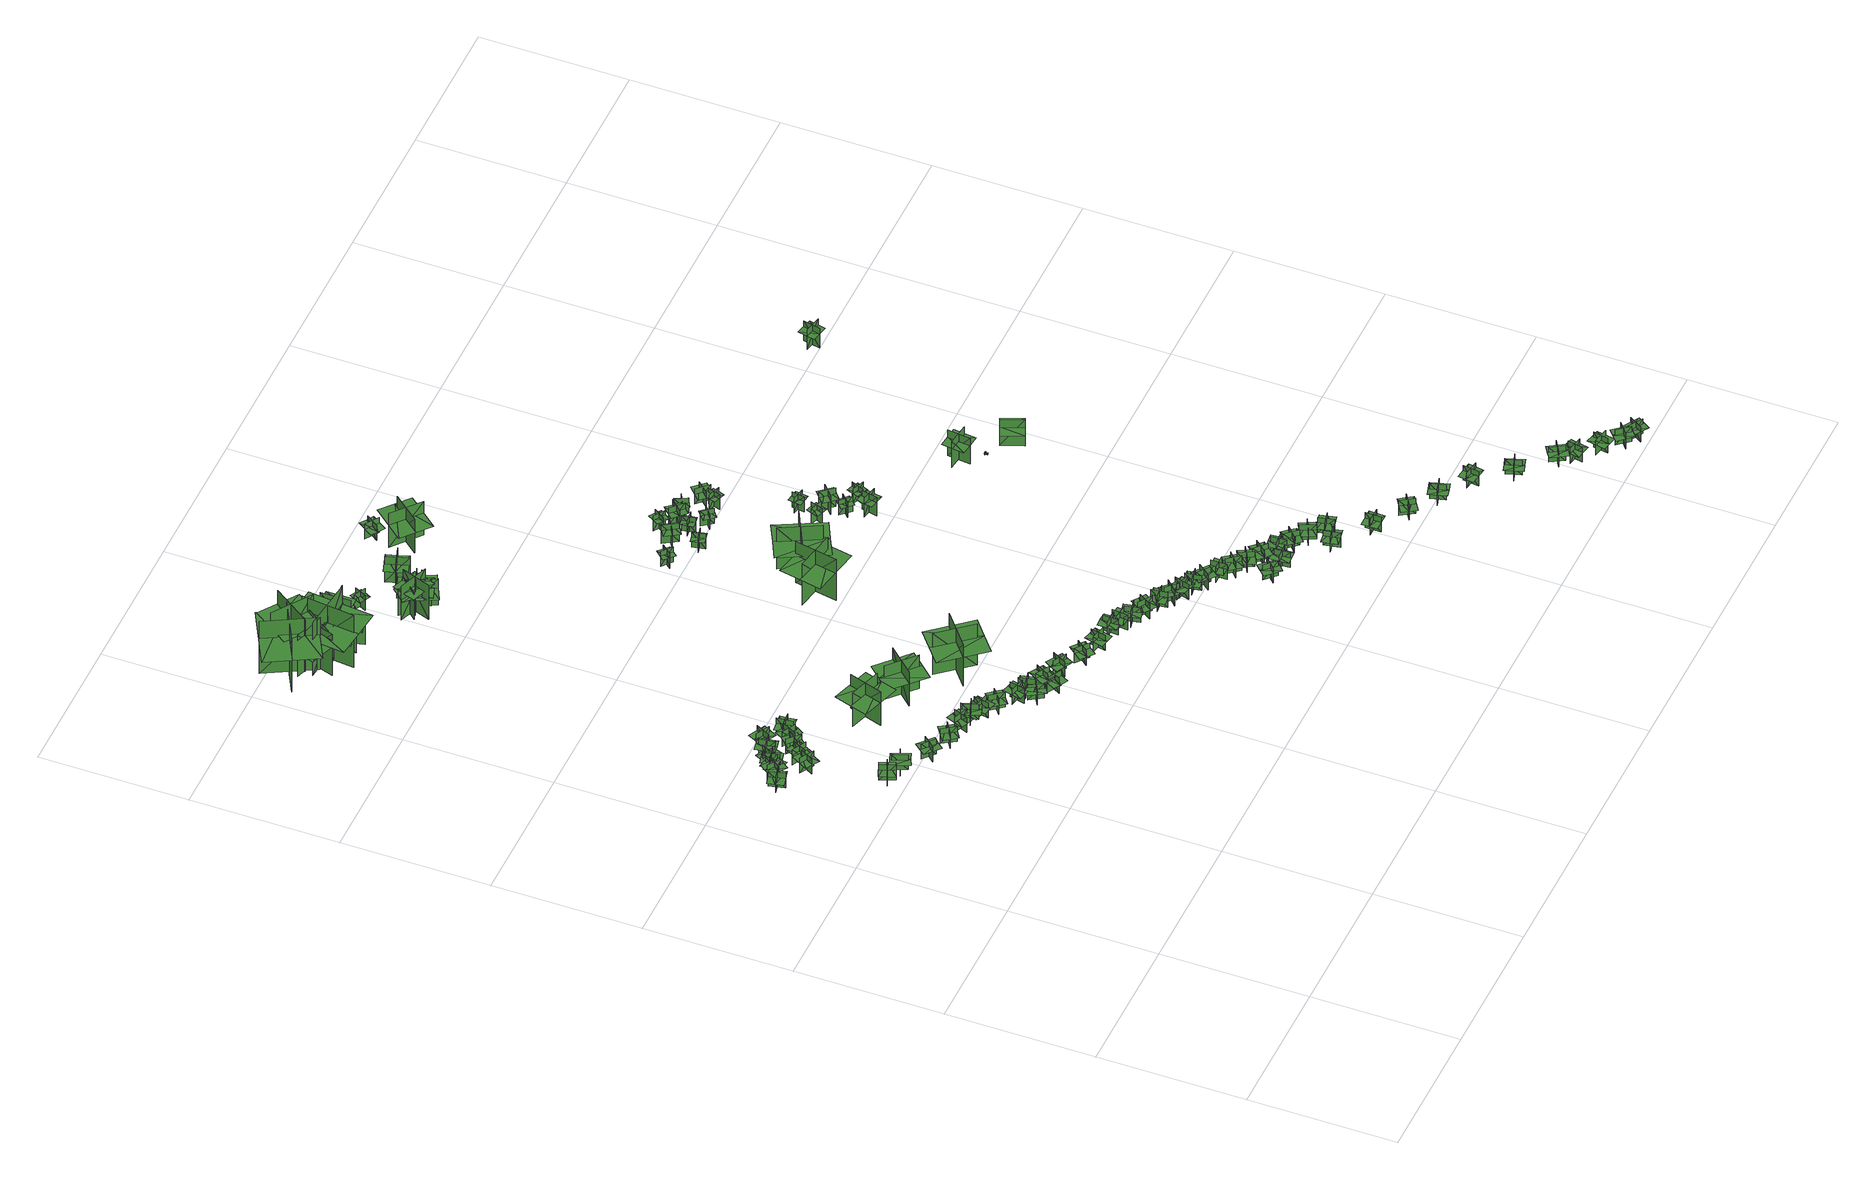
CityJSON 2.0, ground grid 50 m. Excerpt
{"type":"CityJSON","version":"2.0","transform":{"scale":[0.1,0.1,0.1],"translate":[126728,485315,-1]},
"CityObjects":{
"tree1":{"type":"SolitaryVegetationObject","geometry":[{"type":"MultiSurface","lod":"1","boundaries":[[[0,1,2]],[[0,2,3]],[[4,5,6]],[[4,6,7]],[[8,9,10]],[[8,10,11]],[[8,11,12]],[[8,12,13]]]}]},
"tree2":{"type":"SolitaryVegetationObject","geometry":[{"type":"MultiSurface","lod":"1","boundaries":[[[14,15,16]],[[14,16,17]],[[18,19,20]],[[18,20,21]],[[22,23,24]],[[22,24,25]],[[22,25,26]],[[22,26,27]]]}]},
"tree3":{"type":"SolitaryVegetationObject","geometry":[{"type":"MultiSurface","lod":"1","boundaries":[[[28,29,30]],[[28,30,31]],[[32,33,34]],[[32,34,35]],[[36,37,38]],[[36,38,39]],[[36,39,40]],[[36,40,41]]]}]},
"tree4":{"type":"SolitaryVegetationObject","geometry":[{"type":"MultiSurface","lod":"1","boundaries":[[[42,43,44]],[[42,44,45]],[[46,47,48]],[[46,48,49]],[[50,51,52]],[[50,52,53]],[[50,53,54]],[[50,54,55]]]}]},
"tree5":{"type":"SolitaryVegetationObject","geometry":[{"type":"MultiSurface","lod":"1","boundaries":[[[56,57,58]],[[56,58,59]],[[60,61,62]],[[60,62,63]],[[64,65,66]],[[64,66,67]],[[64,67,68]],[[64,68,69]]]}]},
"tree6":{"type":"SolitaryVegetationObject","geometry":[{"type":"MultiSurface","lod":"1","boundaries":[[[70,71,72]],[[70,72,73]],[[74,75,76]],[[74,76,77]],[[78,79,80]],[[78,80,81]],[[78,81,82]],[[78,82,83]]]}]},
"tree7":{"type":"SolitaryVegetationObject","geometry":[{"type":"MultiSurface","lod":"1","boundaries":[[[84,85,86]],[[84,86,87]],[[88,89,90]],[[88,90,91]],[[92,93,94]],[[92,94,95]],[[92,95,96]],[[92,96,97]]]}]},
"tree8":{"type":"SolitaryVegetationObject","geometry":[{"type":"MultiSurface","lod":"1","boundaries":[[[98,99,100]],[[98,100,101]],[[102,103,104]],[[102,104,105]],[[106,107,108]],[[106,108,109]],[[106,109,110]],[[106,110,111]]]}]},
"tree9":{"type":"SolitaryVegetationObject","geometry":[{"type":"MultiSurface","lod":"1","boundaries":[[[112,113,114]],[[112,114,115]],[[116,117,118]],[[116,118,119]],[[120,121,122]],[[120,122,123]],[[120,123,124]],[[120,124,125]]]}]},
"tree10":{"type":"SolitaryVegetationObject","geometry":[{"type":"MultiSurface","lod":"1","boundaries":[[[126,127,128]],[[126,128,129]],[[130,131,132]],[[130,132,133]],[[134,135,136]],[[134,136,137]],[[134,137,138]],[[134,138,139]]]}]},
"tree11":{"type":"SolitaryVegetationObject","geometry":[{"type":"MultiSurface","lod":"1","boundaries":[[[140,141,142]],[[140,142,143]],[[144,145,146]],[[144,146,147]],[[148,149,150]],[[148,150,151]],[[148,151,152]],[[148,152,153]]]}]},
"tree12":{"type":"SolitaryVegetationObject","geometry":[{"type":"MultiSurface","lod":"1","boundaries":[[[154,155,156]],[[154,156,157]],[[158,159,160]],[[158,160,161]],[[162,163,164]],[[162,164,165]],[[162,165,166]],[[162,166,167]]]}]},
"tree13":{"type":"SolitaryVegetationObject","geometry":[{"type":"MultiSurface","lod":"1","boundaries":[[[168,169,170]],[[168,170,171]],[[172,173,174]],[[172,174,175]],[[176,177,178]],[[176,178,179]],[[176,179,180]],[[176,180,181]]]}]},
"tree14":{"type":"SolitaryVegetationObject","geometry":[{"type":"MultiSurface","lod":"1","boundaries":[[[182,183,184]],[[182,184,185]],[[186,187,188]],[[186,188,189]],[[190,191,192]],[[190,192,149]],[[190,149,193]],[[190,193,194]]]}]},
"tree15":{"type":"SolitaryVegetationObject","geometry":[{"type":"MultiSurface","lod":"1","boundaries":[[[195,196,197]],[[195,197,198]],[[199,200,201]],[[199,201,202]],[[203,204,205]],[[203,205,206]],[[203,206,207]],[[203,207,208]]]}]},
"tree16":{"type":"SolitaryVegetationObject","geometry":[{"type":"MultiSurface","lod":"1","boundaries":[[[209,210,211]],[[209,211,212]],[[213,214,215]],[[213,215,216]],[[217,218,219]],[[217,219,220]],[[217,220,221]],[[217,221,222]]]}]},
"tree17":{"type":"SolitaryVegetationObject","geometry":[{"type":"MultiSurface","lod":"1","boundaries":[[[223,224,225]],[[223,225,226]],[[227,228,229]],[[227,229,230]],[[231,232,233]],[[231,233,234]],[[231,234,235]],[[231,235,236]]]}]},
"tree18":{"type":"SolitaryVegetationObject","geometry":[{"type":"MultiSurface","lod":"1","boundaries":[[[237,238,239]],[[237,239,240]],[[241,242,243]],[[241,243,244]],[[245,246,247]],[[245,247,248]],[[245,248,249]],[[245,249,250]]]}]},
"tree19":{"type":"SolitaryVegetationObject","geometry":[{"type":"MultiSurface","lod":"1","boundaries":[[[251,252,253]],[[251,253,254]],[[255,256,257]],[[255,257,258]],[[259,260,261]],[[259,261,262]],[[259,262,263]],[[259,263,264]]]}]},
"tree20":{"type":"SolitaryVegetationObject","geometry":[{"type":"MultiSurface","lod":"1","boundaries":[[[265,266,267]],[[265,267,268]],[[269,270,271]],[[269,271,272]],[[273,274,275]],[[273,275,276]],[[273,276,277]],[[273,277,278]]]}]},
"tree21":{"type":"SolitaryVegetationObject","geometry":[{"type":"MultiSurface","lod":"1","boundaries":[[[279,280,281]],[[279,281,282]],[[283,284,285]],[[283,285,286]],[[287,288,289]],[[287,289,290]],[[287,290,291]],[[287,291,292]]]}]},
"tree22":{"type":"SolitaryVegetationObject","geometry":[{"type":"MultiSurface","lod":"1","boundaries":[[[293,294,295]],[[293,295,296]],[[297,298,299]],[[297,299,300]],[[301,302,303]],[[301,303,304]],[[301,304,305]],[[301,305,306]]]}]},
"tree23":{"type":"SolitaryVegetationObject","geometry":[{"type":"MultiSurface","lod":"1","boundaries":[[[307,308,309]],[[307,309,310]],[[311,312,313]],[[311,313,314]],[[315,316,317]],[[315,317,318]],[[315,318,319]],[[315,319,320]]]}]},
"tree24":{"type":"SolitaryVegetationObject","geometry":[{"type":"MultiSurface","lod":"1","boundaries":[[[321,322,323]],[[321,323,324]],[[325,326,327]],[[325,327,328]],[[329,330,331]],[[329,331,332]],[[329,333,334]],[[329,334,330]]]}]},
"tree25":{"type":"SolitaryVegetationObject","geometry":[{"type":"MultiSurface","lod":"1","boundaries":[[[335,336,337]],[[335,337,338]],[[339,340,341]],[[339,341,342]],[[343,344,345]],[[343,345,346]],[[343,346,347]],[[343,347,348]]]}]},
"tree26":{"type":"SolitaryVegetationObject","geometry":[{"type":"MultiSurface","lod":"1","boundaries":[[[349,350,351]],[[349,351,352]],[[353,354,355]],[[353,355,356]],[[357,358,359]],[[357,359,360]],[[357,360,361]],[[357,361,362]]]}]},
"tree27":{"type":"SolitaryVegetationObject","geometry":[{"type":"MultiSurface","lod":"1","boundaries":[[[363,364,365]],[[363,365,366]],[[367,368,369]],[[367,369,370]],[[371,372,373]],[[371,373,374]],[[371,374,375]],[[371,375,376]]]}]},
"tree28":{"type":"SolitaryVegetationObject","geometry":[{"type":"MultiSurface","lod":"1","boundaries":[[[377,378,379]],[[377,379,380]],[[381,382,383]],[[381,383,384]],[[385,386,387]],[[385,387,388]],[[385,388,389]],[[385,389,390]]]}]},
"tree29":{"type":"SolitaryVegetationObject","geometry":[{"type":"MultiSurface","lod":"1","boundaries":[[[391,392,393]],[[391,393,394]],[[395,396,397]],[[395,397,398]],[[399,400,401]],[[399,401,402]],[[399,402,403]],[[399,403,404]]]}]},
"tree30":{"type":"SolitaryVegetationObject","geometry":[{"type":"MultiSurface","lod":"1","boundaries":[[[405,406,407]],[[405,407,408]],[[409,410,411]],[[409,411,412]],[[413,414,415]],[[413,415,416]],[[413,416,417]],[[413,417,418]]]}]},
"tree31":{"type":"SolitaryVegetationObject","geometry":[{"type":"MultiSurface","lod":"1","boundaries":[[[419,420,421]],[[419,421,422]],[[423,424,425]],[[423,425,426]],[[427,428,429]],[[427,429,430]],[[427,430,431]],[[427,431,432]]]}]},
"tree32":{"type":"SolitaryVegetationObject","geometry":[{"type":"MultiSurface","lod":"1","boundaries":[[[433,434,435]],[[433,435,436]],[[437,438,439]],[[437,439,440]],[[441,442,443]],[[441,443,444]],[[441,444,445]],[[441,445,446]]]}]},
"tree33":{"type":"SolitaryVegetationObject","geometry":[{"type":"MultiSurface","lod":"1","boundaries":[[[447,448,449]],[[447,449,450]],[[451,452,453]],[[451,453,454]],[[455,456,457]],[[455,457,458]],[[455,459,460]],[[455,460,456]]]}]},
"tree34":{"type":"SolitaryVegetationObject","geometry":[{"type":"MultiSurface","lod":"1","boundaries":[[[461,462,463]],[[461,463,464]],[[465,466,467]],[[465,467,468]],[[469,470,471]],[[469,471,472]],[[469,472,473]],[[469,473,474]]]}]},
"tree35":{"type":"SolitaryVegetationObject","geometry":[{"type":"MultiSurface","lod":"1","boundaries":[[[475,476,477]],[[475,477,478]],[[479,480,481]],[[479,481,482]],[[483,484,485]],[[483,485,486]],[[483,486,487]],[[483,487,488]]]}]},
"tree36":{"type":"SolitaryVegetationObject","geometry":[{"type":"MultiSurface","lod":"1","boundaries":[[[489,490,491]],[[489,491,492]],[[493,494,495]],[[493,495,496]],[[497,498,499]],[[497,499,500]],[[497,500,501]],[[497,501,502]]]}]},
"tree37":{"type":"SolitaryVegetationObject","geometry":[{"type":"MultiSurface","lod":"1","boundaries":[[[503,504,505]],[[503,505,506]],[[507,508,509]],[[507,509,510]],[[511,512,513]],[[511,513,514]],[[511,514,515]],[[511,515,516]]]}]},
"tree38":{"type":"SolitaryVegetationObject","geometry":[{"type":"MultiSurface","lod":"1","boundaries":[[[517,518,519]],[[517,519,520]],[[521,522,523]],[[521,523,524]],[[525,526,527]],[[525,527,528]],[[525,528,529]],[[525,529,530]]]}]},
"tree39":{"type":"SolitaryVegetationObject","geometry":[{"type":"MultiSurface","lod":"1","boundaries":[[[531,532,533]],[[531,533,534]],[[535,536,537]],[[535,537,538]],[[539,540,541]],[[539,541,542]],[[539,542,543]],[[539,543,544]]]}]},
"tree40":{"type":"SolitaryVegetationObject","geometry":[{"type":"MultiSurface","lod":"1","boundaries":[[[545,546,547]],[[545,547,548]],[[549,550,551]],[[549,551,552]],[[553,554,555]],[[553,555,556]],[[553,557,558]],[[553,558,554]]]}]},
"tree41":{"type":"SolitaryVegetationObject","geometry":[{"type":"MultiSurface","lod":"1","boundaries":[[[559,560,561]],[[559,561,562]],[[563,564,565]],[[563,565,566]],[[567,568,569]],[[567,569,570]],[[567,570,571]],[[567,571,572]]]}]},
"tree42":{"type":"SolitaryVegetationObject","geometry":[{"type":"MultiSurface","lod":"1","boundaries":[[[573,574,575]],[[573,575,576]],[[577,578,579]],[[577,579,580]],[[581,582,583]],[[581,583,584]],[[581,585,586]],[[581,586,582]]]}]},
"tree43":{"type":"SolitaryVegetationObject","geometry":[{"type":"MultiSurface","lod":"1","boundaries":[[[587,588,589]],[[587,589,590]],[[591,592,593]],[[591,593,594]],[[595,596,597]],[[595,597,598]],[[595,598,599]],[[595,599,600]]]}]},
"tree44":{"type":"SolitaryVegetationObject","geometry":[{"type":"MultiSurface","lod":"1","boundaries":[[[601,602,603]],[[601,603,604]],[[605,606,607]],[[605,607,608]],[[609,610,611]],[[609,611,612]],[[609,612,613]],[[609,613,614]]]}]},
"tree45":{"type":"SolitaryVegetationObject","geometry":[{"type":"MultiSurface","lod":"1","boundaries":[[[615,616,617]],[[615,617,618]],[[619,620,621]],[[619,621,622]],[[623,624,625]],[[623,625,626]],[[623,626,627]],[[623,627,628]]]}]},
"tree46":{"type":"SolitaryVegetationObject","geometry":[{"type":"MultiSurface","lod":"1","boundaries":[[[629,630,631]],[[629,631,632]],[[633,634,635]],[[633,635,636]],[[637,638,639]],[[637,639,640]],[[637,640,641]],[[637,641,642]]]}]},
"tree47":{"type":"SolitaryVegetationObject","geometry":[{"type":"MultiSurface","lod":"1","boundaries":[[[643,644,645]],[[643,645,646]],[[647,648,649]],[[647,649,650]],[[651,652,653]],[[651,653,654]],[[651,654,655]],[[651,655,656]]]}]},
"tree48":{"type":"SolitaryVegetationObject","geometry":[{"type":"MultiSurface","lod":"1","boundaries":[[[657,658,659]],[[657,659,660]],[[661,662,663]],[[661,663,664]],[[665,666,667]],[[665,667,668]],[[665,668,669]],[[665,669,670]]]}]},
"tree49":{"type":"SolitaryVegetationObject","geometry":[{"type":"MultiSurface","lod":"1","boundaries":[[[671,672,673]],[[671,673,674]],[[675,676,677]],[[675,677,678]],[[679,680,681]],[[679,681,682]],[[679,682,683]],[[679,683,684]]]}]},
"tree50":{"type":"SolitaryVegetationObject","geometry":[{"type":"MultiSurface","lod":"1","boundaries":[[[685,686,687]],[[685,687,688]],[[689,690,691]],[[689,691,692]],[[693,694,695]],[[693,695,696]],[[693,696,697]],[[693,697,698]]]}]},
"tree51":{"type":"SolitaryVegetationObject","geometry":[{"type":"MultiSurface","lod":"1","boundaries":[[[699,700,701]],[[699,701,702]],[[703,704,705]],[[703,705,706]],[[707,708,709]],[[707,709,710]],[[707,710,711]],[[707,711,712]]]}]},
"tree52":{"type":"SolitaryVegetationObject","geometry":[{"type":"MultiSurface","lod":"1","boundaries":[[[713,714,715]],[[713,715,716]],[[717,718,719]],[[717,719,720]],[[721,722,723]],[[721,723,724]],[[721,724,725]],[[721,725,726]]]}]},
"tree53":{"type":"SolitaryVegetationObject","geometry":[{"type":"MultiSurface","lod":"1","boundaries":[[[727,728,729]],[[727,729,730]],[[731,732,733]],[[731,733,734]],[[735,736,737]],[[735,737,738]],[[735,738,739]],[[735,739,740]]]}]},
"tree54":{"type":"SolitaryVegetationObject","geometry":[{"type":"MultiSurface","lod":"1","boundaries":[[[741,742,743]],[[741,743,744]],[[745,746,747]],[[745,747,748]],[[749,750,751]],[[749,751,752]],[[749,752,753]],[[749,753,754]]]}]},
"tree55":{"type":"SolitaryVegetationObject","geometry":[{"type":"MultiSurface","lod":"1","boundaries":[[[755,756,757]],[[755,757,758]],[[759,760,761]],[[759,761,762]],[[763,764,765]],[[763,765,766]],[[763,766,767]],[[763,767,768]]]}]},
"tree56":{"type":"SolitaryVegetationObject","geometry":[{"type":"MultiSurface","lod":"1","boundaries":[[[769,770,771]],[[769,771,772]],[[773,774,775]],[[773,775,776]],[[777,778,779]],[[777,779,780]],[[777,780,781]],[[777,781,782]]]}]},
"tree57":{"type":"SolitaryVegetationObject","geometry":[{"type":"MultiSurface","lod":"1","boundaries":[[[783,784,785]],[[783,785,786]],[[787,788,789]],[[787,789,790]],[[791,792,793]],[[791,793,794]],[[791,794,795]],[[791,795,796]]]}]},
"tree58":{"type":"SolitaryVegetationObject","geometry":[{"type":"MultiSurface","lod":"1","boundaries":[[[797,798,799]],[[797,799,800]],[[801,802,803]],[[801,803,804]],[[805,806,807]],[[805,807,808]],[[805,808,809]],[[805,809,810]]]}]},
"tree59":{"type":"SolitaryVegetationObject","geometry":[{"type":"MultiSurface","lod":"1","boundaries":[[[811,812,813]],[[811,813,814]],[[815,816,817]],[[815,817,818]],[[819,820,821]],[[819,821,822]],[[819,822,823]],[[819,823,824]]]}]},
"tree60":{"type":"SolitaryVegetationObject","geometry":[{"type":"MultiSurface","lod":"1","boundaries":[[[825,826,827]],[[825,827,828]],[[829,830,831]],[[829,831,832]],[[833,834,835]],[[833,835,836]],[[833,836,837]],[[833,837,838]]]}]},
"tree61":{"type":"SolitaryVegetationObject","geometry":[{"type":"MultiSurface","lod":"1","boundaries":[[[839,840,841]],[[839,841,842]],[[843,844,845]],[[843,845,846]],[[847,848,849]],[[847,849,850]],[[847,850,851]],[[847,851,852]]]}]},
"tree62":{"type":"SolitaryVegetationObject","geometry":[{"type":"MultiSurface","lod":"1","boundaries":[[[853,854,855]],[[853,855,856]],[[857,858,859]],[[857,859,860]],[[861,862,863]],[[861,863,864]],[[861,864,865]],[[861,865,866]]]}]},
"tree63":{"type":"SolitaryVegetationObject","geometry":[{"type":"MultiSurface","lod":"1","boundaries":[[[867,868,869]],[[867,869,870]],[[871,872,873]],[[871,873,874]],[[875,876,877]],[[875,877,878]],[[875,878,879]],[[875,879,880]]]}]},
"tree64":{"type":"SolitaryVegetationObject","geometry":[{"type":"MultiSurface","lod":"1","boundaries":[[[881,882,883]],[[881,883,884]],[[885,886,887]],[[885,887,888]],[[889,890,891]],[[889,891,892]],[[889,892,893]],[[889,893,894]]]}]},
"tree65":{"type":"SolitaryVegetationObject","geometry":[{"type":"MultiSurface","lod":"1","boundaries":[[[895,896,897]],[[895,897,898]],[[899,900,901]],[[899,901,902]],[[903,904,905]],[[903,905,906]],[[903,906,907]],[[903,907,908]]]}]},
"tree66":{"type":"SolitaryVegetationObject","geometry":[{"type":"MultiSurface","lod":"1","boundaries":[[[909,910,911]],[[909,911,912]],[[913,914,915]],[[913,915,916]],[[917,918,919]],[[917,919,920]],[[917,920,921]],[[917,921,922]]]}]},
"tree67":{"type":"SolitaryVegetationObject","geometry":[{"type":"MultiSurface","lod":"1","boundaries":[[[923,924,925]],[[923,925,926]],[[927,928,929]],[[927,929,930]],[[931,932,933]],[[931,933,934]],[[931,934,935]],[[931,935,936]]]}]},
"tree68":{"type":"SolitaryVegetationObject","geometry":[{"type":"MultiSurface","lod":"1","boundaries":[[[937,938,939]],[[937,939,940]],[[941,942,943]],[[941,943,944]],[[945,946,947]],[[945,947,948]],[[945,948,949]],[[945,949,950]]]}]},
"tree69":{"type":"SolitaryVegetationObject","geometry":[{"type":"MultiSurface","lod":"1","boundaries":[[[951,952,953]],[[951,953,954]],[[955,956,957]],[[955,957,958]],[[959,960,961]],[[959,961,962]],[[959,962,963]],[[959,963,964]]]}]},
"tree70":{"type":"SolitaryVegetationObject","geometry":[{"type":"MultiSurface","lod":"1","boundaries":[[[965,966,967]],[[965,967,968]],[[969,970,971]],[[969,971,972]],[[973,974,975]],[[973,975,976]],[[973,976,977]],[[973,977,978]]]}]},
"tree71":{"type":"SolitaryVegetationObject","geometry":[{"type":"MultiSurface","lod":"1","boundaries":[[[979,980,981]],[[979,981,982]],[[983,984,985]],[[983,985,986]],[[987,988,989]],[[987,989,990]],[[987,990,991]],[[987,991,992]]]}]},
"tree72":{"type":"SolitaryVegetationObject","geometry":[{"type":"MultiSurface","lod":"1","boundaries":[[[993,994,995]],[[993,995,996]],[[997,998,999]],[[997,999,1000]],[[1001,1002,1003]],[[1001,1003,1004]],[[1001,1004,1005]],[[1001,1005,1006]]]}]},
"tree73":{"type":"SolitaryVegetationObject","geometry":[{"type":"MultiSurface","lod":"1","boundaries":[[[1007,1008,1009]],[[1007,1009,1010]],[[1011,1012,1013]],[[1011,1013,1014]],[[1015,1016,1017]],[[1015,1017,1018]],[[1015,1018,1019]],[[1015,1019,1020]]]}]},
"tree74":{"type":"SolitaryVegetationObject","geometry":[{"type":"MultiSurface","lod":"1","boundaries":[[[1021,1022,1023]],[[1021,1023,1024]],[[1025,1026,1027]],[[1025,1027,1028]],[[1029,1030,1031]],[[1029,1031,1032]],[[1029,1032,1033]],[[1029,1033,1034]]]}]},
"tree75":{"type":"SolitaryVegetationObject","geometry":[{"type":"MultiSurface","lod":"1","boundaries":[[[1035,1036,1037]],[[1035,1037,1038]],[[1039,1040,1041]],[[1039,1041,1042]],[[1043,1044,1045]],[[1043,1045,1046]],[[1043,1046,1047]],[[1043,1047,1048]]]}]},
"tree76":{"type":"SolitaryVegetationObject","geometry":[{"type":"MultiSurface","lod":"1","boundaries":[[[1049,1050,1051]],[[1049,1051,1052]],[[1053,1054,1055]],[[1053,1055,1056]],[[1057,1058,1059]],[[1057,1059,1060]],[[1057,1060,1061]],[[1057,1061,1062]]]}]},
"tree77":{"type":"SolitaryVegetationObject","geometry":[{"type":"MultiSurface","lod":"1","boundaries":[[[1063,1064,1065]],[[1063,1065,1066]],[[1067,1068,1069]],[[1067,1069,1070]],[[1071,1072,1073]],[[1071,1073,1074]],[[1071,1074,1075]],[[1071,1075,1076]]]}]},
"tree78":{"type":"SolitaryVegetationObject","geometry":[{"type":"MultiSurface","lod":"1","boundaries":[[[1077,1078,1079]],[[1077,1079,1080]],[[1081,1082,1083]],[[1081,1083,1084]],[[1085,1086,1087]],[[1085,1087,1088]],[[1085,1088,1089]],[[1085,1089,1090]]]}]},
"tree79":{"type":"SolitaryVegetationObject","geometry":[{"type":"MultiSurface","lod":"1","boundaries":[[[1091,1092,1093]],[[1091,1093,1094]],[[1095,1096,1097]],[[1095,1097,1098]],[[1099,1100,1101]],[[1099,1101,1102]],[[1099,1102,1103]],[[1099,1103,1104]]]}]},
"tree80":{"type":"SolitaryVegetationObject","geometry":[{"type":"MultiSurface","lod":"1","boundaries":[[[1105,1106,1107]],[[1105,1107,1108]],[[1109,1110,1111]],[[1109,1111,1112]],[[1113,1114,1115]],[[1113,1115,1116]],[[1113,1116,1117]],[[1113,1117,1118]]]}]},
"tree81":{"type":"SolitaryVegetationObject","geometry":[{"type":"MultiSurface","lod":"1","boundaries":[[[1119,1120,1121]],[[1119,1121,1122]],[[1123,1124,1125]],[[1123,1125,1126]],[[1127,1128,1129]],[[1127,1129,1130]],[[1127,1130,1131]],[[1127,1131,1132]]]}]},
"tree82":{"type":"SolitaryVegetationObject","geometry":[{"type":"MultiSurface","lod":"1","boundaries":[[[1133,1134,1135]],[[1133,1135,1136]],[[1137,1138,1139]],[[1137,1139,1140]],[[1141,1142,1143]],[[1141,1143,1144]],[[1141,1144,1145]],[[1141,1145,1146]]]}]},
"tree83":{"type":"SolitaryVegetationObject","geometry":[{"type":"MultiSurface","lod":"1","boundaries":[[[1147,1148,1149]],[[1147,1149,1150]],[[1151,1152,1153]],[[1151,1153,1154]],[[1155,1156,1157]],[[1155,1157,1158]],[[1155,1158,1159]],[[1155,1159,1160]]]}]},
"tree84":{"type":"SolitaryVegetationObject","geometry":[{"type":"MultiSurface","lod":"1","boundaries":[[[1161,1162,1163]],[[1161,1163,1164]],[[1165,1166,1167]],[[1165,1167,1168]],[[1169,1170,1171]],[[1169,1171,1172]],[[1169,1172,1173]],[[1169,1173,1174]]]}]},
"tree85":{"type":"SolitaryVegetationObject","geometry":[{"type":"MultiSurface","lod":"1","boundaries":[[[1175,1176,1177]],[[1175,1177,1178]],[[1179,1180,1181]],[[1179,1181,1182]],[[1183,1184,1185]],[[1183,1185,1186]],[[1183,1186,1187]],[[1183,1187,1188]]]}]},
"tree86":{"type":"SolitaryVegetationObject","geometry":[{"type":"MultiSurface","lod":"1","boundaries":[[[1189,1190,1191]],[[1189,1191,1192]],[[1193,1194,1195]],[[1193,1195,1196]],[[1197,1198,1199]],[[1197,1199,1200]],[[1197,1200,1201]],[[1197,1201,1202]]]}]},
"tree87":{"type":"SolitaryVegetationObject","geometry":[{"type":"MultiSurface","lod":"1","boundaries":[[[1203,1204,1205]],[[1203,1205,1206]],[[1207,1208,1209]],[[1207,1209,1210]],[[1211,1212,1213]],[[1211,1213,1214]],[[1211,1214,1215]],[[1211,1215,1216]]]}]},
"tree88":{"type":"SolitaryVegetationObject","geometry":[{"type":"MultiSurface","lod":"1","boundaries":[[[1217,1218,1219]],[[1217,1219,1220]],[[1221,1222,1223]],[[1221,1223,1224]],[[1225,1226,1227]],[[1225,1227,1228]],[[1225,1228,1229]],[[1225,1229,1230]]]}]},
"tree89":{"type":"SolitaryVegetationObject","geometry":[{"type":"MultiSurface","lod":"1","boundaries":[[[1231,1232,1233]],[[1231,1233,1234]],[[1235,1236,1237]],[[1235,1237,1238]],[[1239,1240,1241]],[[1239,1241,1242]],[[1239,1242,1243]],[[1239,1243,1244]]]}]},
"tree90":{"type":"SolitaryVegetationObject","geometry":[{"type":"MultiSurface","lod":"1","boundaries":[[[1245,1246,1247]],[[1245,1247,1248]],[[1249,1250,1251]],[[1249,1251,1252]],[[1253,1254,1255]],[[1253,1255,1256]],[[1253,1256,1257]],[[1253,1257,1258]]]}]},
"tree91":{"type":"SolitaryVegetationObject","geometry":[{"type":"MultiSurface","lod":"1","boundaries":[[[1259,1260,1261]],[[1259,1261,1262]],[[1263,1264,1265]],[[1263,1265,1266]],[[1267,1268,1269]],[[1267,1269,1270]],[[1267,1270,1271]],[[1267,1271,1272]]]}]},
"tree92":{"type":"SolitaryVegetationObject","geometry":[{"type":"MultiSurface","lod":"1","boundaries":[[[1273,1274,1275]],[[1273,1275,1276]],[[1277,1278,1279]],[[1277,1279,1280]],[[1281,1282,1283]],[[1281,1283,1284]],[[1281,1284,1285]],[[1281,1285,1286]]]}]},
"tree93":{"type":"SolitaryVegetationObject","geometry":[{"type":"MultiSurface","lod":"1","boundaries":[[[1287,1288,1289]],[[1287,1289,1290]],[[1291,1292,1293]],[[1291,1293,1294]],[[1295,1296,1297]],[[1295,1297,1298]],[[1295,1298,1299]],[[1295,1299,1300]]]}]},
"tree94":{"type":"SolitaryVegetationObject","geometry":[{"type":"MultiSurface","lod":"1","boundaries":[[[1301,1302,1303]],[[1301,1303,1304]],[[1305,1306,1307]],[[1305,1307,1308]],[[1309,1310,1311]],[[1309,1311,1312]],[[1309,1312,1313]],[[1309,1313,1314]]]}]},
"tree95":{"type":"SolitaryVegetationObject","geometry":[{"type":"MultiSurface","lod":"1","boundaries":[[[1315,1316,1317]],[[1315,1317,1318]],[[1319,1320,1321]],[[1319,1321,1322]],[[1323,1324,1325]],[[1323,1325,1326]],[[1323,1326,1327]],[[1323,1327,1328]]]}]},
"tree96":{"type":"SolitaryVegetationObject","geometry":[{"type":"MultiSurface","lod":"1","boundaries":[[[1329,1330,1331]],[[1329,1331,1332]],[[1333,1334,1335]],[[1333,1335,1336]],[[1337,1338,1339]],[[1337,1339,1340]],[[1337,1340,1341]],[[1337,1341,1342]]]}]},
"tree97":{"type":"SolitaryVegetationObject","geometry":[{"type":"MultiSurface","lod":"1","boundaries":[[[1343,1344,1345]],[[1343,1345,1346]],[[1347,1348,1349]],[[1347,1349,1350]],[[1351,1352,1353]],[[1351,1353,1354]],[[1351,1354,1355]],[[1351,1355,1356]]]}]},
"tree98":{"type":"SolitaryVegetationObject","geometry":[{"type":"MultiSurface","lod":"1","boundaries":[[[1357,1358,1359]],[[1357,1359,1360]],[[1361,1362,1363]],[[1361,1363,1364]],[[1365,1366,1367]],[[1365,1367,1368]],[[1365,1368,1369]],[[1365,1369,1370]]]}]},
"tree99":{"type":"SolitaryVegetationObject","geometry":[{"type":"MultiSurface","lod":"1","boundaries":[[[1371,1372,1373]],[[1371,1373,1374]],[[1375,1376,1377]],[[1375,1377,1378]],[[1379,1380,1381]],[[1379,1381,1382]],[[1379,1382,1383]],[[1379,1383,1384]]]}]},
"tree100":{"type":"SolitaryVegetationObject","geometry":[{"type":"MultiSurface","lod":"1","boundaries":[[[1385,1386,1387]],[[1385,1387,1388]],[[1389,1390,1391]],[[1389,1391,1392]],[[1393,1394,1395]],[[1393,1395,1396]],[[1393,1396,1397]],[[1393,1397,1398]]]}]},
"tree101":{"type":"SolitaryVegetationObject","geometry":[{"type":"MultiSurface","lod":"1","boundaries":[[[1399,1400,1401]],[[1399,1401,1402]],[[1403,1404,1405]],[[1403,1405,1406]],[[1407,1408,1409]],[[1407,1409,1410]],[[1407,1410,1411]],[[1407,1411,1412]]]}]}
},
"vertices":[
[237,1832,20],[237,1832,82],[224,1884,82],[224,1884,20],[206,1852,20],[206,1852,82],[256,1864,82],[256,1864,20],[198,1850,61],[205,1824,61],[267,1839,61],[261,1865,61],[254,1891,61],[192,1876,61],
[255,1862,20],[255,1862,82],[287,1905,82],[287,1905,20],[250,1898,20],[250,1898,82],[292,1867,82],[292,1867,20],[244,1902,62],[228,1881,62],[280,1843,62],[296,1864,62],[312,1886,62],[260,1924,62],
[311,1890,14],[311,1890,76],[258,1897,76],[258,1897,14],[282,1868,14],[282,1868,76],[289,1920,76],[289,1920,14],[281,1861,56],[308,1857,56],[316,1921,56],[290,1924,56],[263,1928,56],[255,1864,56],
[388,1587,12],[388,1587,74],[408,1537,74],[408,1537,12],[421,1572,12],[421,1572,74],[373,1553,74],[373,1553,12],[428,1575,54],[418,1600,54],[359,1576,54],[369,1551,54],[379,1526,54],[438,1551,54],
[333,1914,14],[333,1914,76],[281,1903,76],[281,1903,14],[313,1884,14],[313,1884,76],[302,1935,76],[302,1935,14],[314,1876,56],[341,1882,56],[327,1945,56],[301,1939,56],[274,1933,56],[288,1871,56],
[319,1820,17],[319,1820,79],[365,1793,79],[365,1793,17],[354,1828,17],[354,1828,79],[328,1784,79],[328,1784,17],[358,1835,59],[335,1849,59],[302,1793,59],[325,1780,59],[348,1766,59],[381,1821,59],
[329,1946,13],[329,1946,75],[310,1896,75],[310,1896,13],[343,1913,13],[343,1913,75],[295,1931,75],[295,1931,13],[351,1910,55],[360,1935,55],[301,1958,55],[291,1933,55],[281,1908,55],[341,1885,55],
[479,1554,12],[479,1554,74],[430,1533,74],[430,1533,12],[465,1521,12],[465,1521,74],[445,1568,74],[445,1568,12],[468,1514,54],[493,1524,54],[468,1583,54],[443,1573,54],[418,1562,54],[443,1503,54],
[393,1831,16],[393,1831,78],[345,1855,78],[345,1855,16],[359,1820,16],[359,1820,78],[381,1866,78],[381,1866,16],[355,1813,58],[379,1801,58],[408,1859,58],[384,1871,58],[359,1882,58],[331,1825,58],
[325,1937,20],[325,1937,82],[377,1946,82],[377,1946,20],[346,1966,20],[346,1966,82],[355,1915,82],[355,1915,20],[345,1974,62],[318,1969,62],[329,1906,62],[356,1910,62],[382,1915,62],[371,1978,62],
[382,1892,16],[382,1892,78],[421,1855,78],[421,1855,16],[418,1892,16],[418,1892,78],[383,1855,78],[383,1855,16],[424,1898,58],[404,1917,58],[360,1870,58],[379,1852,58],[399,1833,58],[443,1880,58],
[378,1948,17],[378,1948,80],[402,1995,80],[402,1995,17],[367,1983,17],[367,1983,80],[413,1959,80],[413,1959,17],[360,1986,59],[348,1962,59],[405,1933,59],[417,1957,59],[430,1981,59],[373,2010,59],
[564,1507,9],[564,1507,71],[529,1467,71],[529,1467,9],[566,1471,9],[566,1471,71],[527,1505,71],[527,1505,9],[572,1466,51],[590,1486,51],[542,1528,51],[524,1508,51],[506,1488,51],[554,1446,51],
[444,1925,16],[444,1925,78],[418,1878,78],[418,1878,16],[454,1890,16],[454,1890,78],[408,1915,78],[408,1915,16],[461,1886,58],[474,1910,58],[417,1941,58],[391,1894,58],[448,1863,58],
[465,1902,15],[465,1902,77],[459,1955,77],[459,1955,15],[438,1925,15],[438,1925,77],[489,1930,77],[489,1930,15],[430,1924,57],[432,1897,57],[496,1904,57],[493,1931,57],[491,1957,57],[427,1951,57],
[603,1473,19],[603,1473,81],[633,1429,81],[633,1429,19],[639,1465,19],[639,1465,81],[596,1437,81],[596,1437,19],[645,1470,61],[630,1492,61],[577,1456,61],[592,1434,61],[607,1412,61],[660,1447,61],
[652,1446,33],[652,1446,95],[702,1426,95],[702,1426,33],[686,1460,33],[686,1460,95],[667,1412,95],[667,1412,33],[688,1467,75],[663,1477,75],[640,1417,75],[665,1407,75],[690,1398,75],[713,1457,75],
[638,1784,27],[638,1784,167],[601,1669,167],[601,1669,27],[673,1711,27],[673,1711,167],[563,1746,167],[563,1746,27],[690,1705,121],[709,1763,121],[571,1807,121],[553,1749,121],[535,1692,121],[672,1648,121],
[746,1430,38],[746,1430,100],[696,1412,100],[696,1412,38],[730,1398,38],[730,1398,100],[712,1446,100],[712,1446,38],[733,1390,80],[758,1399,80],[736,1460,80],[711,1450,80],[686,1441,80],[708,1381,80],
[782,1396,34],[782,1396,96],[729,1406,96],[729,1406,34],[751,1376,34],[751,1376,96],[761,1427,96],[761,1427,34],[750,1369,76],[776,1363,76],[789,1426,76],[762,1432,76],[736,1437,76],[723,1374,76],
[105,3518,9],[105,3518,226],[192,3353,226],[192,3353,9],[225,3479,9],[225,3479,226],[65,3394,226],[65,3394,9],[249,3492,156],[206,3574,156],[7,3470,156],[51,3387,156],[95,3304,156],[293,3409,156],
[793,1393,24],[793,1393,86],[826,1351,86],[826,1351,24],[828,1388,24],[828,1388,86],[788,1356,86],[788,1356,24],[835,1393,66],[818,1414,66],[768,1374,66],[784,1353,66],[801,1332,66],[851,1372,66],
[232,3450,6],[232,3450,177],[185,3311,177],[185,3311,6],[275,3360,6],[275,3360,177],[140,3406,177],[140,3406,6],[295,3353,121],[319,3423,121],[152,3480,121],[128,3410,121],[104,3341,121],[271,3284,121],
[271,3433,5],[195,3328,5],[195,3328,177],[271,3433,177],[170,3416,5],[275,3340,5],[275,3340,177],[170,3416,177],[265,3424,132],[195,3328,132],[237,3297,132],[306,3394,132],[223,3454,132],[154,3358,132],
[255,3519,10],[166,3392,10],[166,3392,225],[255,3519,225],[153,3501,10],[280,3413,10],[280,3413,225],[153,3501,225],[153,3501,165],[109,3438,165],[236,3349,165],[280,3413,165],[324,3477,165],[197,3565,165],
[163,3365,5],[163,3365,223],[349,3345,223],[349,3345,5],[263,3442,5],[263,3442,223],[244,3263,223],[244,3263,5],[266,3470,152],[173,3480,152],[149,3257,152],[242,3247,152],[336,3237,152],[359,3460,152],
[727,1627,14],[727,1627,154],[809,1716,154],[809,1716,14],[726,1709,14],[726,1709,154],[811,1630,154],[811,1630,14],[713,1721,108],[672,1677,108],[777,1579,108],[818,1623,108],[859,1667,108],[754,1765,108],
[851,1339,17],[851,1339,79],[903,1327,79],[903,1327,17],[882,1357,17],[882,1357,79],[870,1307,79],[870,1307,17],[884,1365,58],[858,1371,58],[843,1309,58],[869,1303,58],[895,1296,58],[910,1359,58],
[314,3414,13],[216,3396,13],[216,3396,152],[314,3414,152],[259,3452,13],[278,3354,13],[278,3354,152],[259,3452,152],[259,3452,113],[210,3443,113],[229,3345,113],[278,3354,113],[327,3364,113],[308,3461,113],
[304,3280,9],[304,3280,149],[287,3399,149],[287,3399,9],[240,3331,9],[240,3331,149],[355,3346,149],[355,3346,9],[222,3328,103],[230,3268,103],[373,3288,103],[365,3348,103],[357,3407,103],[214,3388,103],
[890,1272,7],[890,1272,69],[936,1300,69],[936,1300,7],[899,1307,7],[899,1307,69],[926,1263,69],[926,1263,7],[895,1314,49],[872,1300,49],[906,1245,49],[928,1259,49],[951,1273,49],[918,1328,49],
[920,1291,17],[920,1291,79],[909,1343,79],[909,1343,17],[890,1311,17],[890,1311,79],[941,1322,79],[941,1322,17],[882,1310,59],[888,1283,59],[951,1297,59],[945,1323,59],[940,1349,59],[877,1336,59],
[388,3318,6],[308,3296,6],[308,3296,116],[388,3318,116],[331,3350,6],[352,3270,6],[352,3270,116],[331,3350,116],[381,3316,87],[308,3296,87],[316,3265,87],[389,3284,87],[372,3347,87],[299,3328,87],
[998,1237,7],[998,1237,69],[952,1265,69],[952,1265,7],[963,1229,7],[963,1229,69],[989,1273,69],[989,1273,7],[959,1222,49],[982,1209,49],[1014,1264,49],[991,1277,49],[968,1291,49],[936,1236,49],
[990,1273,19],[990,1273,81],[944,1300,81],[944,1300,19],[955,1264,19],[955,1264,81],[981,1309,81],[981,1309,19],[951,1258,61],[975,1244,61],[1006,1300,61],[983,1313,61],[960,1327,61],[928,1271,61],
[324,3373,14],[423,3376,14],[423,3376,153],[324,3373,153],[372,3327,14],[369,3427,14],[369,3427,153],[372,3327,153],[372,3327,114],[421,3329,114],[419,3428,114],[369,3427,114],[319,3425,114],[322,3326,114],
[990,1605,12],[990,1605,183],[877,1511,183],[877,1511,12],[979,1507,12],[979,1507,183],[888,1616,183],[888,1616,12],[993,1490,128],[1050,1537,128],[937,1672,128],[880,1625,128],[824,1578,128],[936,1443,128],
[1025,1237,20],[1025,1237,82],[1051,1284,82],[1051,1284,20],[1016,1272,20],[1016,1272,82],[1061,1247,82],[1061,1247,20],[1009,1276,62],[996,1252,62],[1052,1221,62],[1065,1245,62],[1078,1268,62],[1022,1299,62],
[1138,1201,16],[1138,1201,78],[1097,1235,78],[1097,1235,16],[1102,1198,16],[1102,1198,78],[1135,1238,78],[1135,1238,16],[1096,1192,58],[1117,1175,58],[1158,1224,58],[1138,1241,58],[1117,1259,58],[1076,1209,58],
[564,3169,14],[503,3225,14],[503,3225,124],[564,3169,124],[561,3234,14],[505,3173,14],[505,3173,124],[561,3234,124],[559,3174,96],[503,3225,96],[481,3201,96],[537,3150,96],[581,3198,96],[525,3249,96],
[510,3336,18],[470,3356,18],[470,3356,80],[510,3336,80],[501,3364,18],[481,3325,18],[481,3325,80],[501,3364,80],[501,3364,62],[481,3374,62],[461,3334,62],[481,3325,62],[500,3315,62],[520,3354,62],
[488,3208,13],[588,3171,13],[588,3171,154],[488,3208,154],[524,3132,13],[560,3232,13],[560,3232,154],[524,3132,154],[496,3205,118],[588,3171,118],[602,3211,118],[511,3244,118],[482,3165,118],[573,3132,118],
[521,3175,16],[521,3175,125],[609,3207,125],[609,3207,16],[549,3231,16],[549,3231,125],[580,3147,125],[580,3147,16],[544,3245,89],[500,3228,89],[539,3123,89],[583,3139,89],[627,3155,89],[588,3261,89],
[549,3212,16],[549,3212,124],[591,3128,124],[591,3128,16],[609,3190,16],[609,3190,124],[528,3150,124],[528,3150,16],[621,3196,89],[601,3238,89],[500,3189,89],[521,3147,89],[541,3105,89],[642,3154,89],
[1211,1187,22],[1211,1187,84],[1159,1199,84],[1159,1199,22],[1180,1168,22],[1180,1168,84],[1191,1218,84],[1191,1218,22],[1178,1160,64],[1204,1155,64],[1219,1217,64],[1193,1223,64],[1166,1229,64],[1152,1166,64],
[571,3216,16],[598,3252,16],[598,3252,78],[571,3216,78],[601,3220,16],[565,3247,16],[565,3247,78],[601,3220,78],[601,3220,61],[614,3238,61],[579,3264,61],[565,3247,61],[552,3229,61],[587,3202,61],
[1231,1183,26],[1231,1183,88],[1284,1182,88],[1284,1182,26],[1258,1208,26],[1258,1208,88],[1256,1156,88],[1256,1156,26],[1258,1216,68],[1231,1216,68],[1229,1152,68],[1256,1152,68],[1283,1151,68],[1285,1215,68],
[623,3319,16],[647,3245,16],[647,3245,123],[623,3319,123],[599,3273,16],[673,3297,16],[673,3297,123],[599,3273,123],[599,3273,93],[611,3237,93],[685,3260,93],[673,3297,93],[662,3334,93],[588,3310,93],
[1291,1190,28],[1291,1190,90],[1285,1137,90],[1285,1137,28],[1313,1161,28],[1313,1161,90],[1262,1167,90],[1262,1167,28],[1321,1160,70],[1324,1187,70],[1260,1194,70],[1257,1167,70],[1254,1141,70],[1318,1134,70],
[1296,1131,32],[1296,1131,94],[1348,1143,94],[1348,1143,32],[1316,1161,32],[1316,1161,94],[1327,1111,94],[1327,1111,32],[1314,1169,74],[1288,1163,74],[1302,1101,74],[1328,1106,74],[1354,1112,74],[1341,1175,74],
[1344,1128,33],[1344,1128,95],[1389,1099,95],[1389,1099,33],[1380,1135,33],[1380,1135,95],[1352,1092,95],[1352,1092,33],[1384,1142,75],[1362,1157,75],[1327,1103,75],[1349,1088,75],[1371,1074,75],[1406,1127,75],
[1114,2164,6],[1114,2164,177],[1086,2019,177],[1086,2019,6],[1168,2080,6],[1168,2080,177],[1029,2107,177],[1029,2107,6],[1190,2076,121],[1204,2148,121],[1030,2182,121],[1016,2110,121],[1002,2037,121],[1176,2004,121],
[1421,1062,32],[1421,1062,94],[1414,1115,94],[1414,1115,32],[1393,1084,32],[1393,1084,94],[1444,1091,94],[1444,1091,32],[1385,1083,74],[1389,1056,74],[1452,1065,74],[1448,1092,74],[1445,1118,74],[1381,1109,74],
[1436,1044,33],[1436,1044,95],[1474,1082,95],[1474,1082,33],[1437,1080,33],[1437,1080,95],[1474,1044,95],[1474,1044,33],[1431,1086,75],[1412,1067,75],[1458,1022,75],[1477,1041,75],[1496,1060,75],[1450,1105,75],
[1010,2568,18],[1043,2539,18],[1043,2539,80],[1010,2568,80],[1012,2539,18],[1041,2572,18],[1041,2572,80],[1012,2539,80],[1012,2539,62],[1028,2524,62],[1058,2557,62],[1041,2572,62],[1025,2587,62],[995,2554,62],
[1478,1015,34],[1478,1015,96],[1493,1066,96],[1493,1066,34],[1461,1048,34],[1461,1048,96],[1511,1032,96],[1511,1032,34],[1454,1050,76],[1446,1024,76],[1507,1006,76],[1515,1031,76],[1523,1057,76],[1462,1076,76],
[772,3368,16],[772,3368,156],[864,3290,156],[864,3290,16],[853,3373,16],[853,3373,156],[778,3285,156],[778,3285,16],[865,3387,110],[819,3426,110],[726,3316,110],[772,3277,110],[817,3238,110],[911,3348,110],
[1237,2205,14],[1237,2205,185],[1106,2139,185],[1106,2139,14],[1204,2111,14],[1204,2111,185],[1140,2238,185],[1140,2238,14],[1214,2091,129],[1280,2124,129],[1200,2282,129],[1135,2249,129],[1069,2216,129],[1148,2058,129],
[822,3420,16],[822,3420,78],[778,3450,78],[778,3450,16],[786,3414,16],[786,3414,78],[816,3456,78],[816,3456,16],[782,3407,58],[804,3392,58],[840,3445,58],[818,3460,58],[796,3475,58],[760,3423,58],
[1531,995,32],[1531,995,94],[1522,1047,94],[1522,1047,32],[1502,1016,32],[1502,1016,94],[1553,1025,94],[1553,1025,32],[1494,1014,74],[1499,988,74],[1562,999,74],[1557,1026,74],[1553,1052,74],[1490,1041,74],
[1572,1018,35],[1572,1018,97],[1539,976,97],[1539,976,35],[1576,983,35],[1576,983,97],[1535,1014,97],[1535,1014,35],[1582,978,77],[1599,999,77],[1548,1038,77],[1532,1017,77],[1515,996,77],[1566,957,77],
[1110,2485,19],[1153,2496,19],[1153,2496,81],[1110,2485,81],[1135,2470,19],[1125,2513,19],[1125,2513,81],[1135,2470,81],[1135,2470,63],[1157,2475,63],[1147,2518,63],[1125,2513,63],[1104,2508,63],[1114,2465,63],
[1129,2556,24],[1100,2603,24],[1100,2603,100],[1129,2556,100],[1138,2592,24],[1091,2563,24],[1091,2563,100],[1138,2592,100],[1138,2592,79],[1123,2615,79],[1076,2586,79],[1091,2563,79],[1106,2539,79],[1153,2568,79],
[1604,995,35],[1604,995,97],[1605,941,97],[1605,941,35],[1629,969,35],[1629,969,97],[1578,968,97],[1578,968,35],[1637,969,77],[1637,996,77],[1573,995,77],[1573,968,77],[1574,941,77],[1638,942,77],
[1628,958,31],[1628,958,93],[1662,917,93],[1662,917,31],[1664,954,31],[1664,954,93],[1625,921,93],[1625,921,31],[1670,959,72],[1653,980,72],[1604,939,72],[1621,918,72],[1638,898,72],[1687,938,72],
[1664,813,14],[1664,813,76],[1702,850,76],[1702,850,14],[1665,849,14],[1665,849,76],[1701,812,76],[1701,812,14],[1659,854,56],[1640,835,56],[1685,790,56],[1704,809,56],[1723,828,56],[1678,873,56],
[1156,2540,29],[1200,2547,29],[1200,2547,90],[1156,2540,90],[1180,2523,29],[1173,2566,29],[1173,2566,90],[1180,2523,90],[1180,2523,73],[1202,2526,73],[1195,2570,73],[1173,2566,73],[1151,2563,73],[1158,2519,73],
[1161,2649,35],[1136,2612,35],[1136,2612,97],[1161,2649,97],[1132,2643,35],[1169,2619,35],[1169,2619,97],[1132,2643,97],[1132,2643,80],[1120,2625,80],[1156,2600,80],[1169,2619,80],[1181,2637,80],[1144,2662,80],
[1700,890,25],[1700,890,87],[1675,937,87],[1675,937,25],[1666,901,25],[1666,901,87],[1711,925,87],[1711,925,25],[1658,897,67],[1671,873,67],[1728,903,67],[1715,927,67],[1703,951,67],[1646,921,67],
[1170,2608,34],[1210,2569,34],[1210,2569,111],[1170,2608,111],[1170,2571,34],[1209,2611,34],[1209,2611,111],[1170,2571,111],[1170,2571,89],[1190,2552,89],[1229,2591,89],[1209,2611,89],[1190,2630,89],[1151,2591,89],
[1239,2485,31],[1211,2520,31],[1211,2520,92],[1239,2485,92],[1242,2515,31],[1208,2487,31],[1208,2487,92],[1242,2515,92],[1242,2515,75],[1228,2532,75],[1194,2504,75],[1208,2487,75],[1222,2470,75],[1256,2498,75],
[1714,814,21],[1714,814,83],[1767,818,83],[1767,818,21],[1738,841,21],[1738,841,83],[1742,790,83],[1742,790,21],[1737,849,62],[1711,847,62],[1716,783,62],[1742,785,62],[1769,787,62],[1764,851,62],
[1752,866,24],[1752,866,86],[1712,902,86],[1712,902,24],[1716,865,24],[1716,865,86],[1750,903,86],[1750,903,24],[1710,859,66],[1730,841,66],[1773,889,66],[1753,907,66],[1734,925,66],[1690,877,66],
[1242,2572,40],[1222,2611,40],[1222,2611,102],[1242,2572,102],[1251,2600,40],[1212,2580,40],[1212,2580,102],[1251,2600,102],[1251,2600,84],[1241,2620,84],[1202,2600,84],[1212,2580,84],[1222,2560,84],[1261,2580,84],
[1759,843,24],[1759,843,86],[1812,849,86],[1812,849,24],[1782,871,24],[1782,871,86],[1788,820,86],[1788,820,24],[1782,879,66],[1755,876,66],[1762,812,66],[1788,815,66],[1815,818,66],[1808,882,66],
[1398,2198,25],[1356,2213,25],[1356,2213,87],[1398,2198,87],[1385,2225,25],[1371,2183,25],[1371,2183,87],[1385,2225,87],[1385,2225,69],[1364,2232,69],[1350,2191,69],[1371,2183,69],[1391,2176,69],[1406,2218,69],
[1305,2532,41],[1292,2490,41],[1292,2490,103],[1305,2532,103],[1279,2519,41],[1321,2505,41],[1321,2505,103],[1279,2519,103],[1279,2519,86],[1272,2498,86],[1314,2484,86],[1321,2505,86],[1328,2526,86],[1286,2540,86],
[1281,2567,46],[1281,2567,108],[1319,2530,108],[1319,2530,46],[1317,2567,46],[1317,2567,108],[1281,2530,108],[1281,2530,46],[1322,2572,88],[1304,2591,88],[1258,2546,88],[1277,2527,88],[1296,2508,88],[1341,2553,88],
[1843,800,25],[1843,800,87],[1807,840,87],[1807,840,25],[1807,803,25],[1807,803,87],[1845,837,87],[1845,837,25],[1801,798,67],[1818,778,67],[1866,820,67],[1849,840,67],[1831,860,67],[1783,818,67],
[1399,2294,31],[1392,2251,31],[1392,2251,93],[1399,2294,93],[1375,2277,31],[1419,2270,31],[1419,2270,93],[1375,2277,93],[1375,2277,75],[1372,2255,75],[1416,2249,75],[1419,2270,75],[1422,2292,75],[1378,2299,75],
[1424,2150,27],[1455,2118,27],[1455,2118,88],[1424,2150,88],[1423,2120,27],[1455,2151,27],[1455,2151,88],[1423,2120,88],[1423,2120,71],[1439,2104,71],[1470,2135,71],[1455,2151,71],[1439,2167,71],[1408,2136,71],
[1451,2172,31],[1414,2213,31],[1414,2213,108],[1451,2172,108],[1453,2209,31],[1412,2172,31],[1412,2172,108],[1453,2209,108],[1453,2209,86],[1435,2229,86],[1393,2192,86],[1412,2172,86],[1430,2151,86],[1472,2188,86],
[1876,736,18],[1876,736,80],[1886,683,80],[1886,683,18],[1905,715,18],[1905,715,80],[1855,705,80],[1855,705,18],[1913,716,59],[1908,742,59],[1845,731,59],[1850,704,59],[1855,678,59],[1918,690,59],
[1480,2097,23],[1469,2043,23],[1469,2043,100],[1480,2097,100],[1449,2077,23],[1503,2066,23],[1503,2066,100],[1449,2077,100],[1449,2077,78],[1444,2050,78],[1498,2039,78],[1503,2066,78],[1509,2093,78],[1455,2104,78],
[1862,810,26],[1862,810,88],[1885,762,88],[1885,762,26],[1896,797,26],[1896,797,88],[1849,775,88],[1849,775,26],[1903,801,67],[1891,825,67],[1833,798,67],[1845,773,67],[1856,749,67],[1914,776,67],
[1484,2128,30],[1525,2111,30],[1525,2111,91],[1484,2128,91],[1495,2101,30],[1512,2142,30],[1512,2142,91],[1495,2101,91],[1495,2101,74],[1515,2093,74],[1532,2133,74],[1512,2142,74],[1491,2150,74],[1475,2109,74],
[1915,771,26],[1915,771,88],[1927,719,88],[1927,719,26],[1945,751,26],[1945,751,88],[1895,739,88],[1895,739,26],[1953,753,68],[1947,779,68],[1885,764,68],[1891,738,68],[1897,712,68],[1959,727,68],
[1990,592,27],[1990,592,89],[1990,645,89],[1990,645,27],[1965,618,27],[1965,618,89],[2016,618,89],[2016,618,27],[1957,618,68],[1957,591,68],[2021,591,68],[2021,618,68],[2021,645,68],[1957,645,68],
[2114,529,20],[2114,529,82],[2085,574,82],[2085,574,20],[2079,537,20],[2079,537,82],[2122,565,82],[2122,565,20],[2072,533,62],[2087,510,62],[2141,545,62],[2126,568,62],[2111,590,62],[2058,555,62],
[2209,491,35],[2209,491,98],[2158,477,98],[2158,477,35],[2191,460,35],[2191,460,98],[2177,509,98],[2177,509,35],[2193,452,77],[2219,459,77],[2202,521,77],[2176,514,77],[2150,507,77],[2167,445,77],
[1806,1895,50],[1729,1904,50],[1729,1904,157],[1806,1895,157],[1774,1936,50],[1766,1859,50],[1766,1859,157],[1774,1936,157],[1774,1936,127],[1736,1940,127],[1727,1863,127],[1766,1859,127],[1804,1855,127],[1813,1932,127],
[1821,1825,54],[1828,1825,54],[1828,1835,54],[1821,1835,54],[1824,1825,58],[1824,1825,50],[1824,1835,50],[1824,1835,58],[1824,1832,58],[1828,1832,58],[1828,1832,50],[1824,1832,50],[1820,1832,50],[1820,1832,58],
[2283,392,38],[2283,392,100],[2290,445,100],[2290,445,38],[2262,422,38],[2262,422,100],[2313,414,100],[2313,414,38],[2254,423,80],[2250,396,80],[2313,387,80],[2317,414,80],[2321,440,80],[2258,449,80],
[1919,1785,55],[1847,1755,55],[1847,1755,163],[1919,1785,163],[1872,1805,55],[1901,1733,55],[1901,1733,163],[1872,1805,163],[1872,1805,132],[1836,1790,132],[1865,1718,132],[1901,1733,132],[1937,1748,132],[1907,1820,132],
[2405,323,30],[2405,323,92],[2354,306,92],[2354,306,30],[2388,291,30],[2388,291,92],[2372,340,92],[2372,340,30],[2390,283,71],[2416,292,71],[2396,353,71],[2371,344,71],[2345,336,71],[2365,275,71],
[2510,230,29],[2510,230,91],[2465,202,91],[2465,202,29],[2501,195,29],[2501,195,91],[2474,239,91],[2474,239,29],[2505,188,71],[2528,202,71],[2494,257,71],[2471,243,71],[2449,228,71],[2483,174,71],
[2508,183,14],[2508,183,76],[2560,172,76],[2560,172,14],[2538,202,14],[2538,202,76],[2528,151,76],[2528,151,14],[2540,210,56],[2514,215,56],[2501,152,56],[2527,147,56],[2553,142,56],[2566,204,56],
[2630,116,10],[2630,116,72],[2577,126,72],[2577,126,10],[2599,96,10],[2599,96,72],[2609,147,72],[2609,147,10],[2598,89,52],[2624,83,52],[2636,146,52],[2610,151,52],[2584,157,52],[2571,94,52],
[2630,50,18],[2630,50,80],[2671,84,80],[2671,84,18],[2634,86,18],[2634,86,80],[2667,46,80],[2667,46,18],[2629,92,60],[2608,74,60],[2650,26,60],[2670,43,60],[2691,60,60],[2649,109,60],
[2678,20,17],[2678,20,79],[2706,65,79],[2706,65,17],[2670,55,17],[2670,55,79],[2714,28,79],[2714,28,17],[2664,59,59],[2649,37,59],[2704,3,59],[2718,25,59],[2732,48,59],[2678,82,59],
[2088,2532,10],[2146,2520,10],[2146,2520,92],[2088,2532,92],[2109,2499,10],[2122,2557,10],[2122,2557,92],[2109,2499,92],[2109,2499,69],[2138,2493,69],[2151,2550,69],[2122,2557,69],[2093,2563,69],[2081,2505,69]
]}
